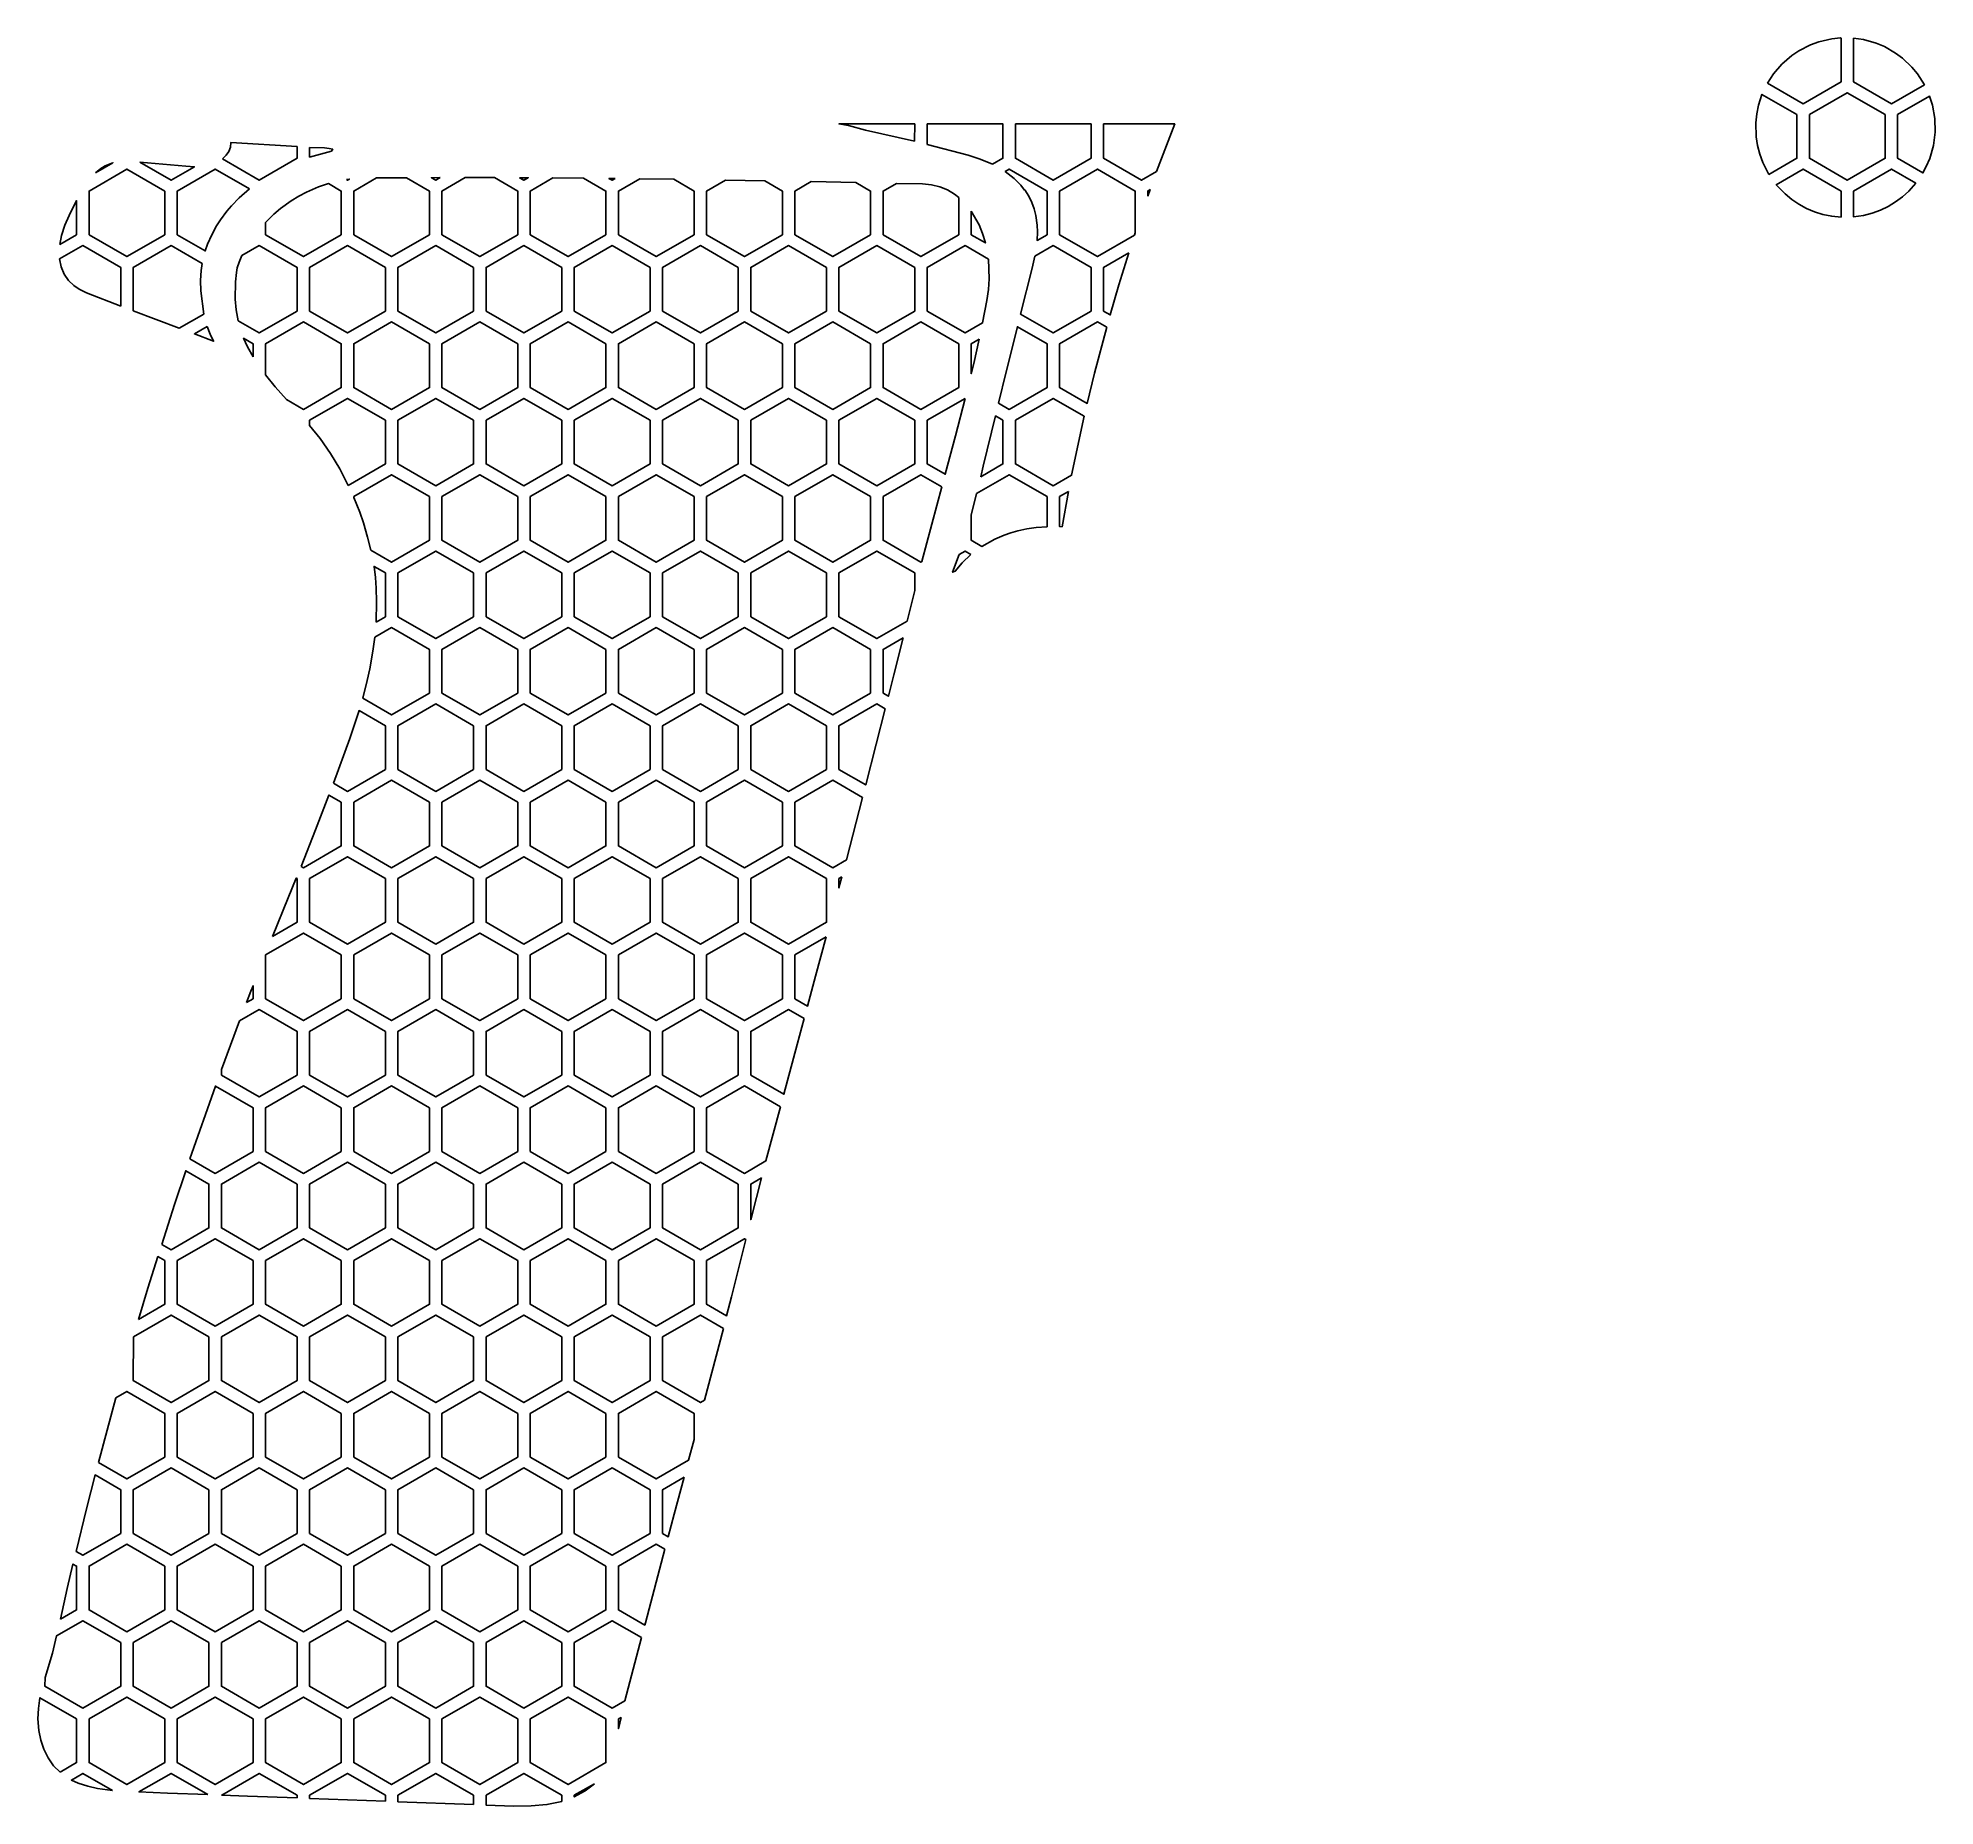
# Model space of a CAD drawing. Header units: millimetres. Extents: x 159.5 to 235.4, y -151.8 to -81.1.
import ezdxf

# ---------------------------------------------------------------- set-up
doc = ezdxf.new("R2010")
doc.units = ezdxf.units.MM

# ---------------------------------------------------------------- blocks, each defined once
blk = doc.blocks.new('HEX')
blk.add_lwpolyline([(1.516, 0.875), (0, 1.75), (-1.516, 0.875), (-1.516, -0.875), (0, -1.75), (1.516, -0.875)], close=True)

msp = doc.modelspace()

# ---------------------------------------------------------------- linework, layer by layer
for points in [[(228.716, -82.883), (228.958, -82.511), (229.297, -82.12), (229.688, -81.782), (229.974, -81.588), (230.439, -81.351), (230.769, -81.23), (231.29, -81.11), (231.643, -81.074), (231.663, -81.085), (231.663, -82.835), (230.147, -83.71), (228.716, -82.883)], [(232.163, -81.085), (232.561, -81.141), (233.072, -81.286), (233.395, -81.422), (233.846, -81.682), (234.122, -81.889), (234.496, -82.245), (234.716, -82.511), (234.996, -82.949), (233.678, -83.71), (232.163, -82.835), (232.163, -81.085)], [(228.776, -86.54), (228.527, -86.059), (228.406, -85.729), (228.318, -85.385), (228.263, -85.028), (228.249, -84.476), (228.286, -84.114), (228.358, -83.763), (228.498, -83.335), (229.897, -84.143), (229.897, -85.893), (228.776, -86.54)], [(235.357, -85.385), (235.212, -85.896), (235.075, -86.218), (234.937, -86.475), (233.928, -85.893), (233.928, -84.143), (235.204, -83.406), (235.317, -83.763), (235.411, -84.293), (235.425, -84.846), (235.357, -85.385)], [(194.583, -85.211), (192.614, -84.761), (191.932, -84.578), (191.555, -84.517), (194.586, -84.517), (194.583, -85.211)], [(197.704, -86.131), (197.202, -85.925), (196.73, -85.773), (195.086, -85.337), (195.086, -84.517), (198.117, -84.517), (198.117, -85.893), (197.704, -86.131)], [(198.617, -84.517), (201.648, -84.517), (201.648, -85.893), (200.133, -86.768), (198.617, -85.893), (198.617, -84.517)], [(202.148, -84.517), (204.991, -84.517), (204.269, -86.418), (203.664, -86.768), (202.148, -85.893), (202.148, -84.517)], [(166.884, -85.919), (167.029, -85.771), (167.131, -85.614), (167.197, -85.442), (167.218, -85.257), (169.869, -85.424), (169.869, -85.893), (168.353, -86.768), (166.884, -85.919)], [(170.369, -85.455), (170.965, -85.471), (171.15, -85.494), (171.292, -85.53), (171.24, -85.613), (170.369, -85.846), (170.369, -85.455)], [(161.8, -86.474), (162.006, -86.304), (162.179, -86.197), (162.498, -86.071), (161.8, -86.474)], [(163.573, -86.047), (165.41, -86.208), (165.755, -86.229), (164.822, -86.768), (163.573, -86.047)], [(167.958, -87.117), (167.546, -87.48), (167.239, -87.795), (167.052, -88.014), (166.798, -88.355), (166.647, -88.591), (166.449, -88.954), (166.286, -89.33), (166.193, -89.598), (165.072, -88.951), (165.072, -87.201), (166.587, -86.326), (167.958, -87.117)], [(198.831, -86.964), (198.572, -86.697), (198.211, -86.416), (198.367, -86.326), (199.883, -87.201), (199.883, -88.951), (199.486, -89.18), (199.503, -88.831), (199.493, -88.568), (199.437, -88.177), (199.369, -87.919), (199.274, -87.662), (199.148, -87.407), (198.989, -87.156), (198.987, -87.166), (198.831, -86.964)], [(203.414, -88.881), (203.385, -88.967), (201.898, -89.826), (200.383, -88.951), (200.383, -87.201), (201.898, -86.326), (203.414, -87.201), (203.414, -88.881)], [(231.663, -88.249), (231.29, -88.212), (230.939, -88.14), (230.602, -88.035), (230.28, -87.899), (229.974, -87.733), (229.688, -87.54), (229.422, -87.32), (229.068, -86.949), (230.147, -86.326), (231.663, -87.201), (231.663, -88.249)], [(234.654, -86.889), (234.377, -87.201), (234.122, -87.433), (233.846, -87.64), (233.55, -87.82), (233.236, -87.971), (232.906, -88.092), (232.561, -88.18), (232.163, -88.238), (232.163, -87.201), (233.678, -86.326), (234.654, -86.889)], [(168.603, -88.456), (168.94, -88.128), (169.208, -87.902), (169.633, -87.595), (169.931, -87.412), (170.239, -87.248), (170.718, -87.039), (171.119, -86.904), (171.634, -87.201), (171.634, -88.951), (170.119, -89.826), (168.603, -88.951), (168.603, -88.456)], [(171.839, -86.742), (171.958, -86.725), (171.884, -86.768), (171.839, -86.742)], [(173.04, -86.678), (174.248, -86.671), (175.165, -87.201), (175.165, -88.951), (173.65, -89.826), (172.134, -88.951), (172.134, -87.201), (173.04, -86.678)], [(175.59, -86.667), (175.415, -86.768), (175.242, -86.668), (175.59, -86.667)], [(176.593, -86.665), (177.77, -86.666), (178.696, -87.201), (178.696, -88.951), (177.181, -89.826), (175.665, -88.951), (175.665, -87.201), (176.593, -86.665)], [(178.774, -86.668), (179.116, -86.67), (178.946, -86.768), (178.774, -86.668)], [(180.107, -86.675), (181.332, -86.684), (182.227, -87.201), (182.227, -88.951), (180.712, -89.826), (179.196, -88.951), (179.196, -87.201), (180.107, -86.675)], [(182.601, -86.697), (182.477, -86.768), (182.349, -86.694), (182.601, -86.697)], [(183.579, -86.709), (184.94, -86.729), (185.758, -87.201), (185.758, -88.951), (184.243, -89.826), (182.727, -88.951), (182.727, -87.201), (183.579, -86.709)], [(187.017, -86.763), (188.581, -86.792), (189.29, -87.201), (189.29, -88.951), (187.774, -89.826), (186.258, -88.951), (186.258, -87.201), (187.017, -86.763)], [(190.437, -86.827), (192.234, -86.862), (192.821, -87.201), (192.821, -88.951), (191.305, -89.826), (189.79, -88.951), (189.79, -87.201), (190.437, -86.827)], [(195.254, -86.949), (195.587, -87.031), (195.896, -87.16), (196.183, -87.331), (196.352, -87.462), (196.352, -88.951), (194.836, -89.826), (193.321, -88.951), (193.321, -87.201), (193.853, -86.894), (194.895, -86.914), (195.254, -86.949)], [(203.914, -87.411), (203.914, -87.201), (204.007, -87.147), (203.914, -87.411)], [(160.367, -89.337), (160.441, -88.976), (160.573, -88.575), (160.741, -88.186), (161.041, -87.582), (161.041, -88.951), (160.367, -89.337)], [(196.852, -88.012), (197.161, -88.551), (197.303, -88.902), (197.417, -89.277), (196.852, -88.951), (196.852, -88.012)], [(162.806, -91.808), (161.435, -91.282), (161.138, -91.132), (160.926, -90.988), (160.718, -90.787), (160.545, -90.526), (160.427, -90.235), (160.362, -89.92), (161.291, -89.384), (162.806, -90.259), (162.806, -91.808)], [(166.014, -91.202), (166.137, -92.125), (165.15, -92.695), (163.306, -91.997), (163.306, -90.259), (164.822, -89.384), (166.069, -90.104), (166.029, -90.38), (166.002, -90.788), (166.014, -91.202)], [(167.504, -92.393), (167.425, -91.951), (167.39, -91.527), (167.403, -90.838), (167.435, -90.46), (167.469, -90.281), (167.543, -90.051), (167.66, -89.784), (168.353, -89.384), (169.869, -90.259), (169.869, -92.009), (168.353, -92.884), (167.504, -92.393)], [(197.535, -89.923), (197.57, -90.714), (197.54, -91.148), (197.477, -91.588), (197.304, -92.479), (196.602, -92.884), (195.086, -92.009), (195.086, -90.259), (196.602, -89.384), (197.535, -89.923)], [(198.822, -92.127), (199.286, -90.294), (199.394, -89.81), (200.133, -89.384), (201.648, -90.259), (201.648, -92.009), (200.133, -92.884), (198.822, -92.127)], [(203.156, -89.677), (202.762, -90.952), (202.41, -92.16), (202.148, -92.009), (202.148, -90.259), (203.156, -89.677)], [(166.266, -92.628), (166.381, -92.932), (166.522, -93.214), (165.754, -92.923), (166.266, -92.628)], [(169.441, -95.551), (168.991, -95.039), (168.603, -94.565), (168.603, -93.317), (170.119, -92.442), (171.634, -93.317), (171.634, -95.067), (170.119, -95.942), (169.441, -95.551)], [(197.946, -95.698), (198.253, -94.439), (198.698, -92.633), (199.883, -93.317), (199.883, -95.067), (198.367, -95.942), (197.946, -95.698)], [(202.27, -92.657), (201.786, -94.488), (201.489, -95.706), (200.383, -95.067), (200.383, -93.317), (201.898, -92.442), (202.27, -92.657)], [(168.103, -93.845), (167.876, -93.435), (167.724, -93.098), (168.103, -93.317), (168.103, -93.845)], [(197.166, -93.135), (196.947, -94.111), (196.852, -94.513), (196.852, -93.317), (197.166, -93.135)], [(171.914, -98.983), (171.574, -98.325), (171.2, -97.704), (170.787, -97.11), (170.369, -96.584), (170.369, -96.375), (171.884, -95.5), (173.4, -96.375), (173.4, -98.125), (171.914, -98.983)], [(196.602, -95.5), (196.222, -96.997), (195.808, -98.542), (195.086, -98.125), (195.086, -96.375), (196.602, -95.5)], [(201.371, -96.215), (200.865, -98.577), (200.133, -99), (198.617, -98.125), (198.617, -96.375), (200.133, -95.5), (201.371, -96.215)], [(197.227, -98.639), (197.331, -98.211), (197.822, -96.204), (198.117, -96.375), (198.117, -98.125), (197.227, -98.639)], [(172.821, -101.579), (172.69, -101.052), (172.521, -100.484), (172.373, -100.06), (172.134, -99.476), (172.134, -99.433), (173.65, -98.558), (175.165, -99.433), (175.165, -101.183), (173.65, -102.058), (172.821, -101.579)], [(195.673, -99.041), (194.875, -102.036), (194.836, -102.058), (193.321, -101.183), (193.321, -99.433), (194.836, -98.558), (195.673, -99.041)], [(199.883, -100.64), (199.446, -100.672), (199.078, -100.724), (198.712, -100.801), (198.439, -100.879), (198.165, -100.974), (197.798, -101.131), (197.271, -101.425), (196.852, -101.183), (196.852, -100.171), (197.062, -99.311), (198.367, -98.558), (199.883, -99.433), (199.883, -100.64)], [(200.739, -99.227), (200.484, -100.638), (200.383, -100.636), (200.383, -99.433), (200.739, -99.227)], [(194.586, -103.188), (194.284, -104.415), (193.071, -105.116), (191.555, -104.241), (191.555, -102.491), (193.071, -101.616), (194.586, -102.491), (194.586, -103.188)], [(196.835, -101.751), (196.487, -102.087), (196.21, -102.421), (196.101, -102.462), (196.361, -101.755), (196.602, -101.616), (196.835, -101.751)], [(173.028, -104.456), (173.05, -103.632), (173.037, -103.104), (173.008, -102.673), (172.949, -102.231), (173.4, -102.491), (173.4, -104.241), (173.028, -104.456)], [(172.494, -107.496), (172.674, -106.801), (172.777, -106.334), (172.904, -105.623), (172.977, -105.063), (173.65, -104.674), (175.165, -105.549), (175.165, -107.299), (173.65, -108.174), (172.494, -107.496)], [(194.118, -105.089), (193.749, -106.564), (193.534, -107.422), (193.321, -107.299), (193.321, -105.549), (194.118, -105.089)], [(193.406, -107.926), (193.047, -109.341), (192.628, -110.976), (191.555, -110.357), (191.555, -108.607), (193.071, -107.732), (193.406, -107.926)], [(171.317, -110.904), (171.976, -109.114), (172.346, -107.998), (173.4, -108.607), (173.4, -110.357), (171.884, -111.232), (171.317, -110.904)], [(192.498, -111.479), (191.85, -113.976), (191.305, -114.29), (189.79, -113.415), (189.79, -111.665), (191.305, -110.79), (192.498, -111.479)], [(170.023, -114.235), (170.602, -112.767), (171.137, -111.378), (171.634, -111.665), (171.634, -113.415), (170.119, -114.29), (170.023, -114.235)], [(168.886, -117.04), (169.515, -115.497), (169.835, -114.704), (169.869, -114.723), (169.869, -116.473), (168.886, -117.04)], [(191.672, -114.656), (191.555, -115.099), (191.555, -114.723), (191.672, -114.656)], [(191.038, -117.06), (190.619, -118.636), (190.301, -119.826), (189.79, -119.531), (189.79, -117.781), (191.038, -117.06)], [(167.846, -119.679), (168.017, -119.236), (168.103, -119.015), (168.103, -119.531), (167.846, -119.679)], [(166.837, -122.369), (167.563, -120.42), (168.353, -119.964), (169.869, -120.839), (169.869, -122.589), (168.353, -123.464), (166.837, -122.589), (166.837, -122.369)], [(190.167, -120.326), (189.888, -121.369), (189.352, -123.356), (188.024, -122.589), (188.024, -120.839), (189.54, -119.964), (190.167, -120.326)], [(165.576, -125.938), (166.598, -123.028), (168.103, -123.897), (168.103, -125.647), (166.587, -126.522), (165.576, -125.938)], [(189.217, -123.855), (188.631, -126.027), (187.774, -126.522), (186.258, -125.647), (186.258, -123.897), (187.774, -123.022), (189.217, -123.855)], [(164.448, -129.364), (164.964, -127.766), (165.413, -126.421), (166.337, -126.955), (166.337, -128.705), (164.822, -129.58), (164.448, -129.364)], [(188.453, -126.708), (188.25, -127.49), (188.024, -128.379), (188.024, -126.955), (188.453, -126.708)], [(187.825, -129.167), (187.25, -131.465), (187.059, -132.225), (186.258, -131.763), (186.258, -130.013), (187.774, -129.138), (187.825, -129.167)], [(163.521, -132.37), (163.898, -131.124), (164.293, -129.852), (164.572, -130.013), (164.572, -131.763), (163.521, -132.37)], [(163.314, -133.066), (164.822, -132.196), (166.337, -133.071), (166.337, -134.821), (164.822, -135.696), (163.306, -134.821), (163.314, -133.066)], [(186.931, -132.729), (186.179, -135.597), (186.008, -135.696), (184.493, -134.821), (184.493, -133.071), (186.008, -132.196), (186.931, -132.729)], [(161.915, -138.095), (162.615, -135.509), (163.056, -135.254), (164.572, -136.129), (164.572, -137.879), (163.056, -138.754), (161.915, -138.095)], [(185.758, -137.176), (185.538, -138.007), (184.243, -138.754), (182.727, -137.879), (182.727, -136.129), (184.243, -135.254), (185.758, -136.129), (185.758, -137.176)], [(161.018, -141.654), (161.436, -139.958), (161.784, -138.597), (162.806, -139.187), (162.806, -140.937), (161.291, -141.812), (161.018, -141.654)], [(185.356, -138.689), (184.963, -140.169), (184.723, -141.07), (184.493, -140.937), (184.493, -139.187), (185.356, -138.689)], [(184.59, -141.571), (183.808, -144.516), (183.784, -144.605), (182.727, -143.995), (182.727, -142.245), (184.243, -141.37), (184.59, -141.571)], [(160.392, -144.37), (160.667, -143.139), (160.896, -142.162), (161.041, -142.245), (161.041, -143.995), (160.392, -144.37)], [(159.777, -146.7), (160.072, -145.724), (160.242, -145.034), (161.291, -144.428), (162.806, -145.303), (162.806, -147.053), (161.291, -147.928), (159.775, -147.053), (159.777, -146.7)], [(183.651, -145.106), (182.987, -147.634), (182.477, -147.928), (180.962, -147.053), (180.962, -145.303), (182.477, -144.428), (183.651, -145.106)], [(160.377, -150.494), (160.123, -150.237), (159.902, -149.922), (159.731, -149.576), (159.608, -149.207), (159.53, -148.822), (159.494, -148.352), (159.51, -147.944), (159.571, -147.513), (161.041, -148.361), (161.041, -150.111), (160.377, -150.494)], [(182.832, -148.305), (182.74, -148.701), (182.727, -148.757), (182.727, -148.361), (182.832, -148.305)], [(162.476, -151.228), (161.879, -151.148), (161.485, -151.059), (161.109, -150.932), (160.837, -150.806), (161.291, -150.544), (162.476, -151.228)], [(166.288, -151.39), (164.68, -151.33), (163.536, -151.286), (164.822, -150.544), (166.288, -151.39)], [(169.869, -151.525), (167.884, -151.451), (166.851, -151.412), (168.353, -150.544), (169.869, -151.419), (169.869, -151.525)], [(173.4, -151.659), (170.369, -151.544), (170.369, -151.419), (171.884, -150.544), (173.4, -151.419), (173.4, -151.659)], [(176.931, -151.792), (173.9, -151.678), (173.9, -151.419), (175.415, -150.544), (176.931, -151.419), (176.931, -151.792)], [(180.462, -151.663), (179.867, -151.788), (179.232, -151.844), (178.522, -151.849), (177.431, -151.811), (177.431, -151.419), (178.946, -150.544), (180.462, -151.419), (180.462, -151.663)], [(181.766, -150.955), (181.396, -151.244), (180.962, -151.481), (180.962, -151.419), (181.766, -150.955)]]:
    msp.add_lwpolyline(points, close=True)

# ---------------------------------------------------------------- block references
for p in [(231.913, -85.018), (163.056, -88.076), (171.884, -91.134), (175.415, -91.134), (178.946, -91.134), (182.477, -91.134), (186.008, -91.134), (189.54, -91.134), (193.071, -91.134), (173.65, -94.192), (177.181, -94.192), (180.712, -94.192), (184.243, -94.192), (187.774, -94.192), (191.305, -94.192), (194.836, -94.192), (175.415, -97.25), (178.946, -97.25), (182.477, -97.25), (186.008, -97.25), (189.54, -97.25), (193.071, -97.25), (177.181, -100.308), (180.712, -100.308), (184.243, -100.308), (187.774, -100.308), (191.305, -100.308), (175.415, -103.366), (178.946, -103.366), (182.477, -103.366), (186.008, -103.366), (189.54, -103.366), (177.181, -106.424), (180.712, -106.424), (184.243, -106.424), (187.774, -106.424), (191.305, -106.424), (175.415, -109.482), (178.946, -109.482), (182.477, -109.482), (186.008, -109.482), (189.54, -109.482), (173.65, -112.54), (177.181, -112.54), (180.712, -112.54), (184.243, -112.54), (187.774, -112.54), (171.884, -115.598), (175.415, -115.598), (178.946, -115.598), (182.477, -115.598), (186.008, -115.598), (189.54, -115.598), (170.119, -118.656), (173.65, -118.656), (177.181, -118.656), (180.712, -118.656), (184.243, -118.656), (187.774, -118.656), (171.884, -121.714), (175.415, -121.714), (178.946, -121.714), (182.477, -121.714), (186.008, -121.714), (170.119, -124.772), (173.65, -124.772), (177.181, -124.772), (180.712, -124.772), (184.243, -124.772), (168.353, -127.83), (171.884, -127.83), (175.415, -127.83), (178.946, -127.83), (182.477, -127.83), (186.008, -127.83), (166.587, -130.888), (170.119, -130.888), (173.65, -130.888), (177.181, -130.888), (180.712, -130.888), (184.243, -130.888), (168.353, -133.946), (171.884, -133.946), (175.415, -133.946), (178.946, -133.946), (182.477, -133.946), (166.587, -137.004), (170.119, -137.004), (173.65, -137.004), (177.181, -137.004), (180.712, -137.004), (164.822, -140.062), (168.353, -140.062), (171.884, -140.062), (175.415, -140.062), (178.946, -140.062), (182.477, -140.062), (163.056, -143.12), (166.587, -143.12), (170.119, -143.12), (173.65, -143.12), (177.181, -143.12), (180.712, -143.12), (164.822, -146.178), (168.353, -146.178), (171.884, -146.178), (175.415, -146.178), (178.946, -146.178), (163.056, -149.236), (166.587, -149.236), (170.119, -149.236), (173.65, -149.236), (177.181, -149.236), (180.712, -149.236)]:
    msp.add_blockref('HEX', p)

doc.saveas('drawing.dxf')
